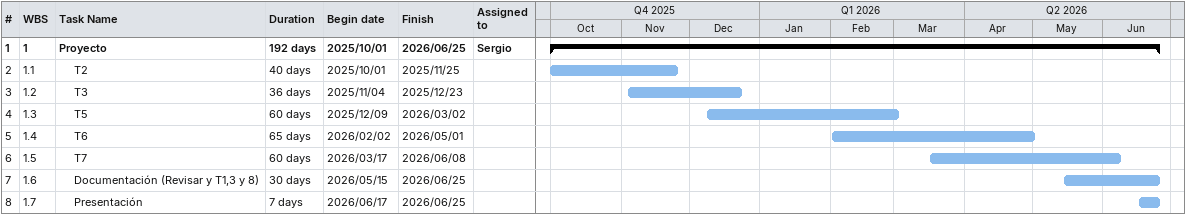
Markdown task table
| ID | WBS | Task | Duration | Start | Finish | Resources |
|---|---|---|---|---|---|---|
| 1 | 1 | **Proyecto** | 192d | 2025-10-01 | 2026-06-25 | Sergio |
| 2 | 1.1 | T2 | 40d | 2025-10-01 | 2025-11-25 |  |
| 3 | 1.2 | T3 | 36d | 2025-11-04 | 2025-12-23 |  |
| 4 | 1.3 | T5 | 60d | 2025-12-09 | 2026-03-02 |  |
| 5 | 1.4 | T6 | 65d | 2026-02-02 | 2026-05-01 |  |
| 6 | 1.5 | T7 | 60d | 2026-03-17 | 2026-06-08 |  |
| 7 | 1.6 | Documentación (Revisar y T1,3 y 8) | 30d | 2026-05-15 | 2026-06-25 |  |
| 8 | 1.7 | Presentación | 7d | 2026-06-17 | 2026-06-25 |  |
